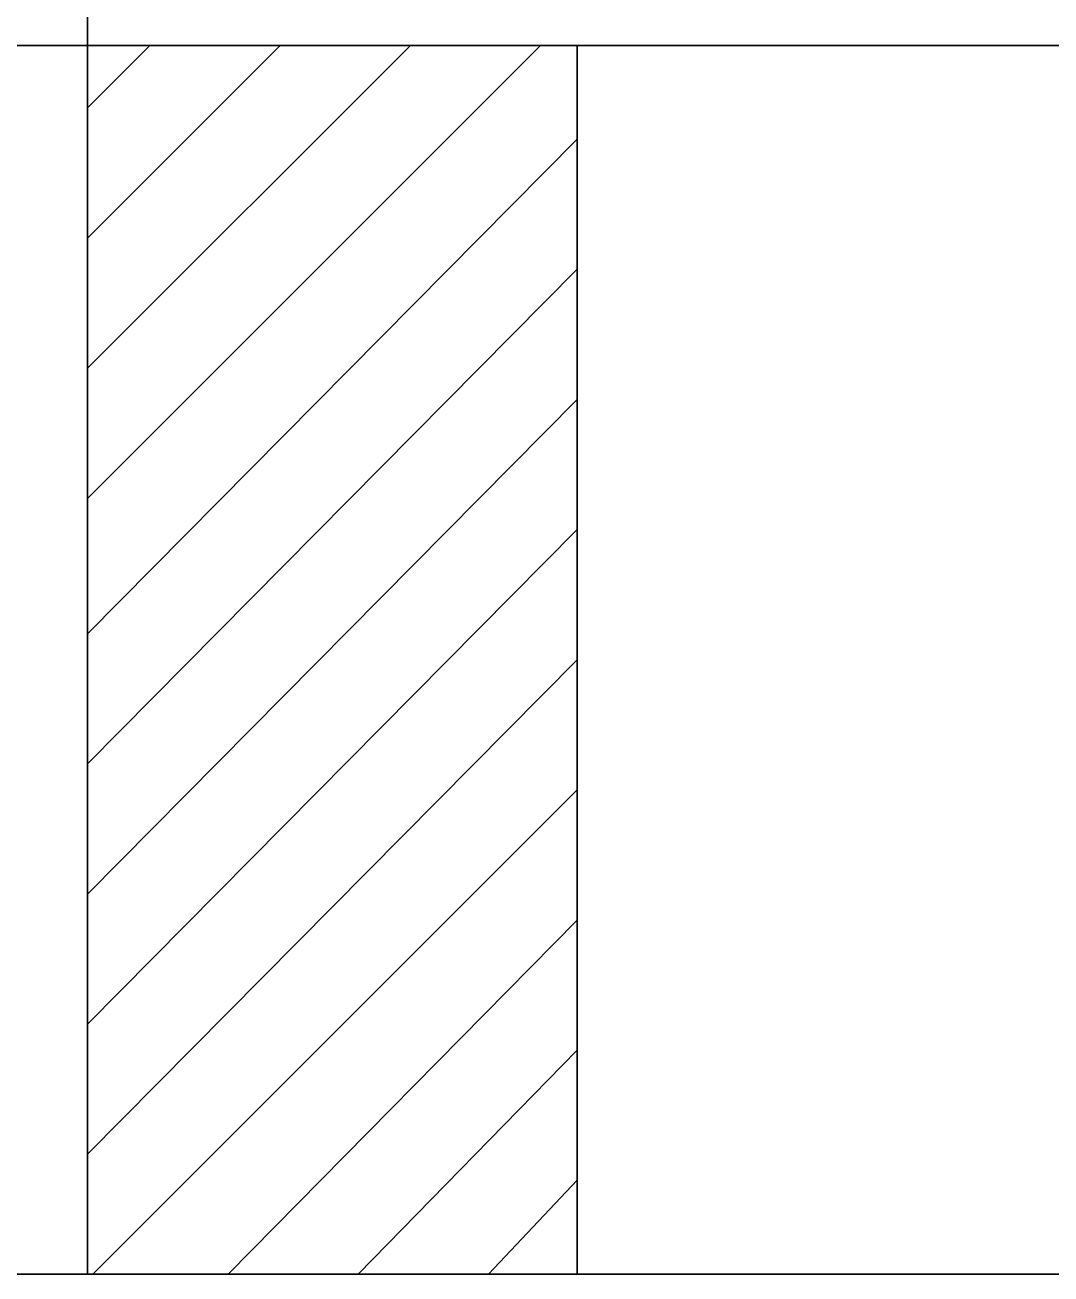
# Model space of a CAD drawing. Extents: x 1 to 210, y 1 to 298.
# Drawn here: x 158.33 to 175.01, y 152.65 to 172.97 of the extents above; entities that cross this region are included whole.
import ezdxf

# ---------------------------------------------------------------- set-up
doc = ezdxf.new("R2010")
doc.units = 0

msp = doc.modelspace()

# ---------------------------------------------------------------- linework, layer by layer
at = {"layer": 'P02994'}
msp.add_lwpolyline([(159.342664, 152.654), (167.30133, 152.654), (159.342664, 152.654)], dxfattribs=at)
at = {"layer": 'P02995'}
msp.add_lwpolyline([(167.30133, 172.635328), (167.30133, 152.654), (167.30133, 172.635328)], dxfattribs=at)
at = {"layer": 'P02998'}
msp.add_lwpolyline([(159.342664, 172.635328), (167.30133, 172.635328), (159.342664, 172.635328)], dxfattribs=at)
at = {"layer": 'P03000'}
msp.add_lwpolyline([(159.342664, 172.635328), (159.342664, 152.654), (159.342664, 172.635328)], dxfattribs=at)
at = {"layer": 'P03007'}
msp.add_lwpolyline([(155.363331, 152.654), (159.342664, 152.654), (155.363331, 152.654)], dxfattribs=at)
at = {"layer": 'P03010'}
msp.add_lwpolyline([(155.363331, 172.635328), (159.342664, 172.635328), (155.363331, 172.635328)], dxfattribs=at)
at = {"layer": 'P03022'}
msp.add_lwpolyline([(165.862001, 152.654), (167.30133, 154.177992), (165.862001, 152.654)], dxfattribs=at)
at = {"layer": 'P03023'}
msp.add_lwpolyline([(163.745335, 152.654), (167.30133, 156.294659), (163.745335, 152.654)], dxfattribs=at)
at = {"layer": 'P03024'}
msp.add_lwpolyline([(161.628668, 152.654), (167.30133, 158.411326), (161.628668, 152.654)], dxfattribs=at)
at = {"layer": 'P03025'}
msp.add_lwpolyline([(159.427327, 152.654), (167.30133, 160.527992), (159.427327, 152.654)], dxfattribs=at)
at = {"layer": 'P03026'}
msp.add_lwpolyline([(159.342664, 154.60133), (167.30133, 162.644659), (159.342664, 154.60133)], dxfattribs=at)
at = {"layer": 'P03027'}
msp.add_lwpolyline([(159.342664, 156.717997), (167.30133, 164.761326), (159.342664, 156.717997)], dxfattribs=at)
at = {"layer": 'P03030'}
msp.add_lwpolyline([(159.342664, 158.834663), (167.30133, 166.877992), (159.342664, 158.834663)], dxfattribs=at)
at = {"layer": 'P03031'}
msp.add_lwpolyline([(159.342664, 160.95133), (167.30133, 168.994659), (159.342664, 160.95133)], dxfattribs=at)
at = {"layer": 'P03034'}
msp.add_lwpolyline([(159.342664, 163.067997), (167.30133, 171.111326), (159.342664, 163.067997)], dxfattribs=at)
at = {"layer": 'P03035'}
msp.add_lwpolyline([(159.342664, 165.269326), (166.708666, 172.635328), (159.342664, 165.269326)], dxfattribs=at)
at = {"layer": 'P03038'}
msp.add_lwpolyline([(159.342664, 167.385993), (164.591999, 172.635328), (159.342664, 167.385993)], dxfattribs=at)
at = {"layer": 'P03039'}
msp.add_lwpolyline([(159.342664, 169.50266), (162.475332, 172.635328), (159.342664, 169.50266)], dxfattribs=at)
at = {"layer": 'P03042'}
msp.add_lwpolyline([(159.342664, 171.619326), (160.358666, 172.635328), (159.342664, 171.619326)], dxfattribs=at)
at = {"layer": 'P03106'}
msp.add_lwpolyline([(165.862001, 152.654), (167.30133, 154.177992), (165.862001, 152.654)], dxfattribs=at)
at = {"layer": 'P03107'}
msp.add_lwpolyline([(163.745335, 152.654), (167.30133, 156.294659), (163.745335, 152.654)], dxfattribs=at)
at = {"layer": 'P03108'}
msp.add_lwpolyline([(161.628668, 152.654), (167.30133, 158.411326), (161.628668, 152.654)], dxfattribs=at)
at = {"layer": 'P03109'}
msp.add_lwpolyline([(159.427327, 152.654), (167.30133, 160.527992), (159.427327, 152.654)], dxfattribs=at)
at = {"layer": 'P03110'}
msp.add_lwpolyline([(159.342664, 154.60133), (167.30133, 162.644659), (159.342664, 154.60133)], dxfattribs=at)
at = {"layer": 'P03111'}
msp.add_lwpolyline([(159.342664, 156.717997), (167.30133, 164.761326), (159.342664, 156.717997)], dxfattribs=at)
at = {"layer": 'P03114'}
msp.add_lwpolyline([(159.342664, 158.834663), (167.30133, 166.877992), (159.342664, 158.834663)], dxfattribs=at)
at = {"layer": 'P03115'}
msp.add_lwpolyline([(159.342664, 160.95133), (167.30133, 168.994659), (159.342664, 160.95133)], dxfattribs=at)
at = {"layer": 'P03118'}
msp.add_lwpolyline([(159.342664, 163.067997), (167.30133, 171.111326), (159.342664, 163.067997)], dxfattribs=at)
at = {"layer": 'P03119'}
msp.add_lwpolyline([(159.342664, 165.269326), (166.708666, 172.635328), (159.342664, 165.269326)], dxfattribs=at)
at = {"layer": 'P03122'}
msp.add_lwpolyline([(159.342664, 167.385993), (164.591999, 172.635328), (159.342664, 167.385993)], dxfattribs=at)
at = {"layer": 'P03123'}
msp.add_lwpolyline([(159.342664, 169.50266), (162.475332, 172.635328), (159.342664, 169.50266)], dxfattribs=at)
at = {"layer": 'P03126'}
msp.add_lwpolyline([(159.342664, 171.619326), (160.358666, 172.635328), (159.342664, 171.619326)], dxfattribs=at)
at = {"layer": 'P03197'}
msp.add_lwpolyline([(159.342664, 172.635328), (159.342664, 179.662666), (159.342664, 172.635328)], dxfattribs=at)
at = {"layer": 'P03207'}
msp.add_lwpolyline([(155.363331, 152.654), (191.685328, 152.654), (155.363331, 152.654)], dxfattribs=at)
at = {"layer": 'P03208'}
msp.add_lwpolyline([(155.363331, 172.635328), (191.685328, 172.635328), (155.363331, 172.635328)], dxfattribs=at)

doc.saveas('drawing.dxf')
